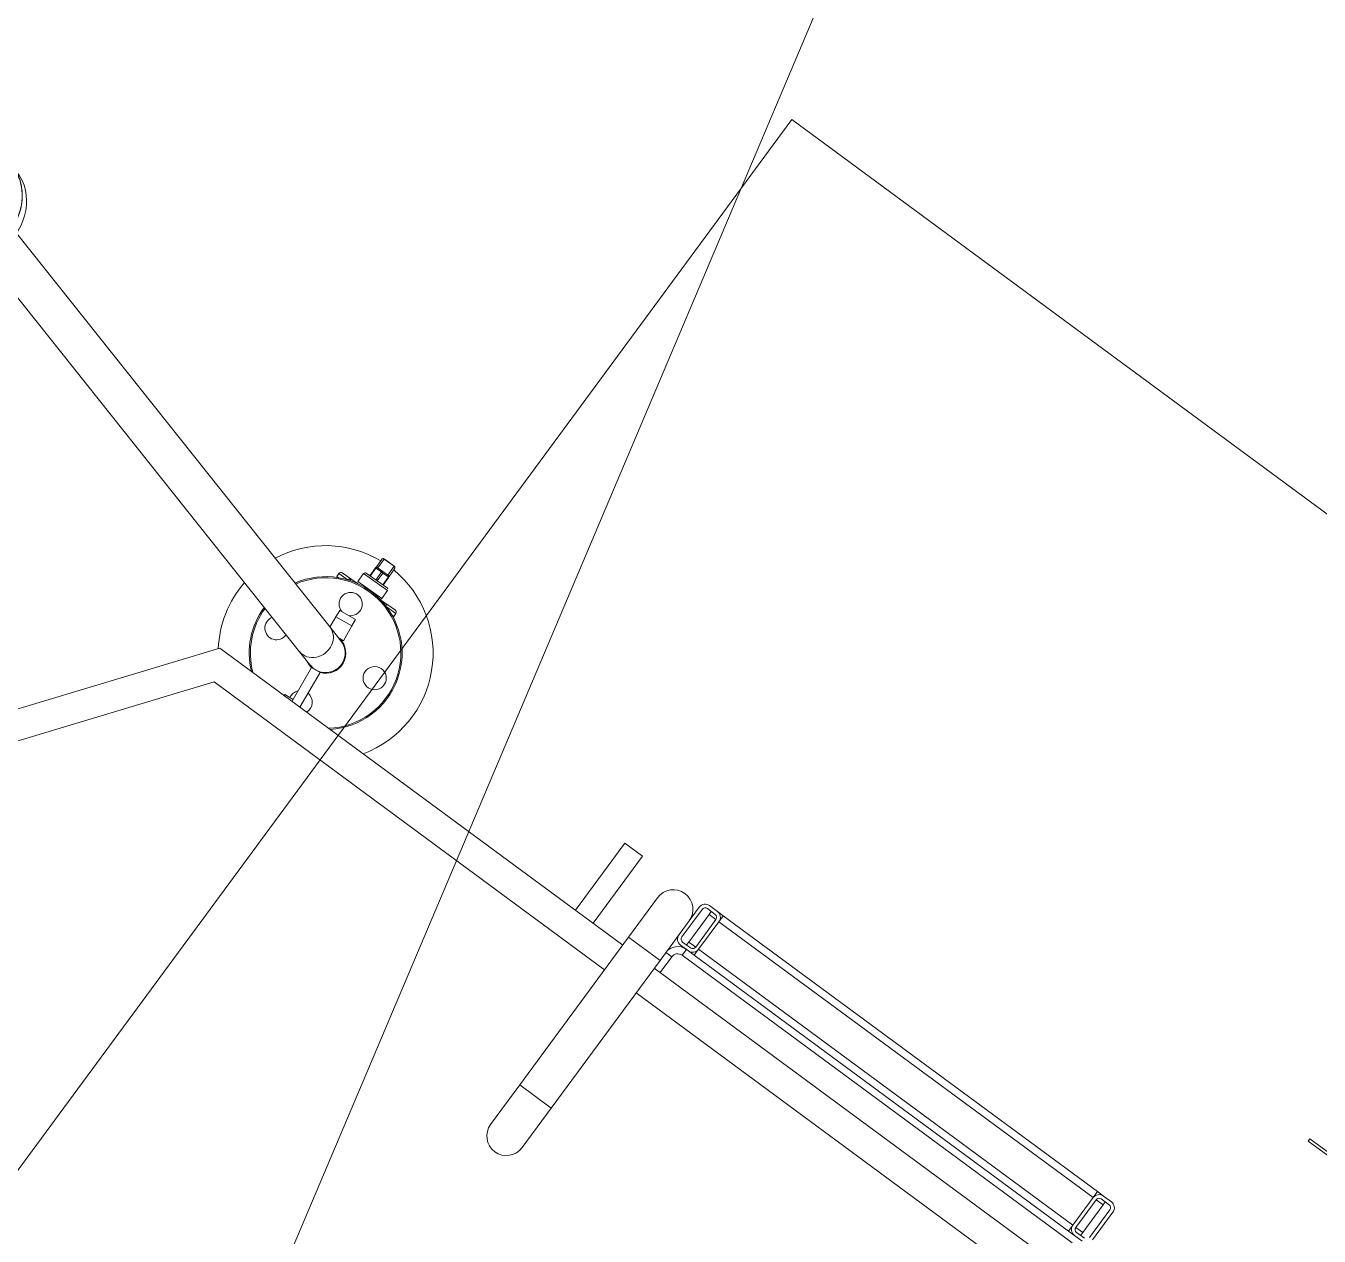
# Model space of a CAD drawing. Header units: metres. Extents: x 432095 to 435012, y 2470938 to 2473256.
# Drawn here: x 433770.201 to 433771.258, y 2471291.918 to 2471292.906 of the extents above; entities that cross this region are included whole.
import ezdxf

# ---------------------------------------------------------------- set-up
doc = ezdxf.new("R2010")
doc.units = ezdxf.units.M
doc.header["$MEASUREMENT"] = 0
doc.linetypes.add('MB D$0$HIDDEN', pattern=[0.375, 0.25, -0.125])
doc.layers.add('cong trinh tram 110kv', color=7, linetype='Continuous', lineweight=5)
doc.layers.add('MB D$0$net dut du kien lam', color=8, linetype='MB D$0$HIDDEN', lineweight=20)

# ---------------------------------------------------------------- blocks, each defined once
blk = doc.blocks.new('MB D$0$MBA 63')
at = {"layer": 'MB D$0$net dut du kien lam', "color": 0, "linetype": 'ByBlock', "ltscale": 3}
blk.add_lwpolyline([(104138.6, 27512.3), (104138.6, 33512.3), (100638.6, 33512.3), (100638.6, 27512.3)], close=True, dxfattribs=at)
blk = doc.blocks.new('MB D$0$mba 1')
at = {"layer": 'cong trinh tram 110kv'}
for p, q in [((-21402.7, 5550.6), (-21022.7, 5043.9)), ((-21010.2, 5068.9), (-21377.7, 5558.9)), ((-20613.7, 5225.9), (-20613.7, 5185.9)), ((-20581.7, 5185.9), (-20581.7, 5225.9)), ((-20613.7, 5185.9), (-20581.7, 5185.9)), ((-20613.7, 5035.9), (-20613.7, 5185.9)), ((-20581.7, 5035.9), (-20581.7, 5185.9)), ((-20613.7, 5068.9), (-21010.2, 5068.9)), ((-15437.7, 5068.9), (-20581.7, 5068.9)), ((-21022.7, 5043.9), (-20613.7, 5043.9)), ((-20957.6, 5043), (-20957.5, 5043.9)), ((-20957.6, 5043), (-20949.6, 5042.1)), ((-20952.9, 5012.3), (-20949.4, 5043.9)), ((-20941.4, 5043.9), (-20945, 5011.4)), ((-20661.7, 5043.9), (-20661.7, 4975.9)), ((-20643.7, 4975.9), (-20643.7, 5043.9)), ((-20581.7, 5043.9), (-15412.7, 5043.9)), ((-20575.7, 5043.9), (-20575.7, 5027.9)), ((-20613.7, 5035.9), (-20581.7, 5035.9)), ((-20613.7, 5035.9), (-20613.7, 4995.9)), ((-20581.7, 4995.9), (-20581.7, 5035.9)), ((-20581.7, 5027.9), (-20575.7, 5027.9)), ((-20569.7, 5021.9), (-20569.7, 5015.9)), ((-20173.7, 5021.9), (-20569.7, 5021.9)), ((-20954.9, 5011.4), (-20968.6, 5007.7)), ((-20952.9, 5012.3), (-20945, 5011.4)), ((-20575.7, 5015.9), (-20567.7, 5015.9)), ((-20567.7, 5012.9), (-20575.7, 5012.9)), ((-20571.7, 5012.9), (-20571.7, 5009.9)), ((-20567.7, 5015.9), (-20561.7, 5015.9)), ((-20561.7, 5015.9), (-20181.7, 5015.9)), ((-20561.7, 5015.9), (-20561.7, 5009.9)), ((-20181.7, 5015.9), (-20181.7, 5009.9)), ((-20181.7, 5015.9), (-20175.7, 5015.9)), ((-20175.7, 5015.9), (-20167.7, 5015.9)), ((-20167.7, 5012.9), (-20175.7, 5012.9)), ((-20171.7, 5012.9), (-20171.7, 5009.9)), ((-21366, 4900.6), (-20968.6, 5007.7)), ((-20578.7, 5009.9), (-20578.7, 4981.9)), ((-20571.7, 5009.9), (-20564.7, 5009.9)), ((-20571.7, 4981.9), (-20571.7, 5009.9)), ((-20564.7, 4981.9), (-20564.7, 5009.9)), ((-20561.7, 5009.9), (-20561.7, 4981.9)), ((-20561.7, 5009.9), (-20181.7, 5009.9)), ((-20561.7, 4981.9), (-20561.7, 5009.9)), ((-20181.7, 4981.9), (-20181.7, 5009.9)), ((-20181.7, 4981.9), (-20181.7, 5009.9)), ((-20178.7, 5009.9), (-20178.7, 4981.9)), ((-20178.7, 5009.9), (-20171.7, 5009.9)), ((-20171.7, 4981.9), (-20171.7, 5009.9)), ((-20164.7, 4981.9), (-20164.7, 5009.9)), ((-20161.7, 5009.9), (-20161.7, 4981.9)), ((-20581.7, 4981.9), (-20581.7, 4995.9)), ((-20960.3, 4976.8), (-20946.5, 4980.5)), ((-20949.5, 4979.7), (-20945, 4979.2)), ((-20945, 4979.2), (-20946.6, 4965.3)), ((-20575.7, 4978.9), (-20567.7, 4978.9)), ((-20571.7, 4981.9), (-20564.7, 4981.9)), ((-20571.7, 4981.9), (-20571.7, 4978.9)), ((-20561.7, 4981.9), (-20181.7, 4981.9)), ((-20561.7, 4981.9), (-20561.7, 4975.9)), ((-20181.7, 4981.9), (-20181.7, 4975.9)), ((-20178.7, 4981.9), (-20171.7, 4981.9)), ((-20175.7, 4978.9), (-20167.7, 4978.9)), ((-20171.7, 4981.9), (-20171.7, 4978.9)), ((-21357.7, 4869.7), (-20960.3, 4976.8)), ((-20961.5, 4967), (-20960.4, 4976.8)), ((-20661.7, 4975.9), (-20643.7, 4975.9)), ((-20567.7, 4975.9), (-20575.7, 4975.9)), ((-20567.7, 4975.9), (-20561.7, 4975.9)), ((-20561.7, 4975.9), (-20181.7, 4975.9)), ((-20181.7, 4975.9), (-20175.7, 4975.9)), ((-20167.7, 4975.9), (-20175.7, 4975.9)), ((-20961.5, 4967), (-20962.1, 4961)), ((-20947.2, 4959.3), (-20962.1, 4961)), ((-20961.5, 4967), (-20946.6, 4965.3)), ((-20947.2, 4959.3), (-20946.6, 4965.3)), ((-20980.5, 4940.1), (-20980.6, 4937.1)), ((-20980.6, 4937.1), (-20971.3, 4936.9)), ((-20978.7, 4940.1), (-20980.5, 4940.1)), ((-20971.3, 4936.9), (-20971.2, 4936.9)), ((-20971.3, 4936.9), (-20971.3, 4936.9)), ((-20923.5, 4938.8), (-20925.3, 4938.8)), ((-20923.5, 4938.8), (-20923.6, 4935.8)), ((-20970, 4934.9), (-20978.6, 4935.1)), ((-20970, 4936.5), (-20970, 4934.9)), ((-20970, 4934.9), (-20963.3, 4934.7)), ((-20964.2, 4933.2), (-20964.3, 4925.2)), ((-20940.2, 4932.7), (-20964.2, 4933.2)), ((-20941, 4934.2), (-20934.2, 4934.1)), ((-20940.2, 4932.7), (-20940.3, 4924.7)), ((-20934.2, 4934.1), (-20934.2, 4935.7)), ((-20925.6, 4933.9), (-20934.2, 4934.1)), ((-20933, 4936), (-20932.9, 4936)), ((-20932.9, 4936), (-20932.9, 4936)), ((-20932.9, 4936), (-20923.6, 4935.8)), ((-20964.3, 4925.2), (-20940.3, 4924.7)), ((-20941.9, 4923.2), (-20962.9, 4923.7)), ((-20959, 4923.6), (-20959.2, 4915.6)), ((-20959.2, 4915.6), (-20958.9, 4915.6)), ((-20958.9, 4915.6), (-20958.7, 4923.6)), ((-20953.3, 4915.5), (-20958.9, 4915.6)), ((-20953.1, 4923.5), (-20953.3, 4915.5)), ((-20953.3, 4915.5), (-20951.9, 4915.5)), ((-20951.9, 4915.5), (-20951.7, 4923.4)), ((-20946, 4923.3), (-20946.2, 4915.3)), ((-20945.7, 4923.3), (-20945.9, 4915.3)), ((-20959.1, 4915.1), (-20959.2, 4907.4)), ((-20958.2, 4914.6), (-20952.6, 4914.5)), ((-20957.8, 4905.8), (-20957.6, 4914.6)), ((-20947.8, 4905.6), (-20957.8, 4905.8)), ((-20957.8, 4905.6), (-20947.8, 4905.4)), ((-20952.6, 4914.5), (-20946.9, 4914.3)), ((-20946.2, 4915.3), (-20951.9, 4915.5)), ((-20947.6, 4914.4), (-20947.8, 4905.6)), ((-20946.2, 4915.3), (-20945.9, 4915.3)), ((-20946.2, 4907.1), (-20946.1, 4914.8)), ((-20067.7, 4840.6), (-20047.7, 4840.6)), ((-20067.7, 4840.6), (-20067.7, 4838.2)), ((-20047.7, 4838.2), (-20067.7, 4838.2))]:
    blk.add_line(p, q, dxfattribs=at)
blk.add_circle((-20906.3, 4988.6), 9.5, dxfattribs=at)
for centre, radius, start, end in [((-20597.7, 5225.9), 16, 0, 180), ((-20950.7, 4995.9), 87.8, 146.0078, 184.5893), ((-20950.7, 4995.9), 62.5, 129.8254, 180.2506), ((-20950.7, 4995.9), 61.5, 128.6947, 180.0037), ((-20950.7, 4995.9), 62.5, 209.9163, 50.1746), ((-20950.7, 4995.9), 61.5, 210.1631, 51.3053), ((-20943.4, 5040.3), 9.5, 167.2545, 221.3912), ((-20950.7, 4995.9), 87.8, 272.9263, 33.1208), ((-20943.4, 5040.3), 9.5, 273.4242, 22.2669), ((-20569.7, 5027.9), 12, 180, 270), ((-20569.7, 5027.9), 6, 180, 270), ((-20995.1, 5003.3), 9.5, 359.048, 211.1189), ((-20950.7, 4995.9), 16.5, 97.7126, 119.2245), ((-20950.7, 4995.9), 16, 285.0834, 105.0834), ((-20950.7, 4995.9), 16.5, 277.8241, 69.6533), ((-20575.7, 5009.9), 6, 90, 180), ((-20575.7, 5009.9), 3, 90, 180), ((-20567.7, 5009.9), 6, 0, 90), ((-20567.7, 5009.9), 3, 0, 90), ((-20175.7, 5009.9), 6, 90, 180), ((-20175.7, 5009.9), 3, 90, 180), ((-20597.7, 4995.9), 16, 180, 0), ((-20575.7, 4981.9), 6, 180, 270), ((-20575.7, 4981.9), 3, 180, 270), ((-20567.7, 4981.9), 3, 270, 0), ((-20567.7, 4981.9), 6, 270, 0), ((-20175.7, 4981.9), 6, 180, 270), ((-20175.7, 4981.9), 3, 180, 270), ((-20167.7, 4981.9), 3, 270, 0), ((-20167.7, 4981.9), 6, 270, 0), ((-20950.7, 4995.9), 87.8, 205.5776, 264.4396), ((-20958, 4951.5), 9.5, 103.5189, 63.8471), ((-20978.6, 4937.1), 2, 178.683, 268.683), ((-20978.5, 4940.1), 2, 155.3343, 178.683), ((-20925.5, 4938.9), 2, 358.683, 22.0317), ((-20962.7, 4933.2), 1.5, 103.0671, 178.683), ((-20941.7, 4932.7), 1.5, 358.683, 74.2989), ((-20925.6, 4935.9), 2, 268.683, 358.683), ((-20962.8, 4925.2), 1.5, 178.683, 268.683), ((-20958.2, 4915.6), 1, 178.683, 268.683), ((-20941.8, 4924.7), 1.5, 268.683, 358.683), ((-20946.9, 4915.3), 1, 268.683, 358.683)]:
    blk.add_arc(centre, radius, start, end, dxfattribs=at)
for centre, major_axis, ratio, start_param, end_param in [((-20964.5, 4992.2), (4.2, -15.4), 0.881125, 0, 3.141593), ((-20970, 4936.9), (-0.05, -2), 0.658621, 4.712389, 6.283185), ((-21399.9, 4874.9), (-12.4, 45.9), 0.881125, 3.141593, 6.283185), ((-20934.2, 4936.1), (-0.05, -2), 0.658621, 0, 1.570796), ((-21405.4, 4873.4), (12.4, -45.9), 0.881125, 0, 3.141593), ((-21405.4, 4873.4), (-12.4, 45.9), 0.881125, 3.141593, 6.283185), ((-20958.2, 4915.6), (-0.023, -1), 0.707107, 4.712389, 6.283185), ((-20952.6, 4915.5), (-0.023, -1), 0.707107, 4.712389, 6.283185), ((-20958.6, 4871.8), (-0.7, 35.7), 0.002124, 0.050507, 0.139837), ((-20957.8, 4907.1), (-1.35, -1.29), 0.535184, 0.78573, 1.079399), ((-20957.7, 4907.1), (-1.54, 0.04), 0.972305, 1.276463, 1.570796), ((-20952.6, 4915.5), (-0.023, -1), 0.707107, 0, 1.570796), ((-20947.8, 4906.9), (-1.29, 1.35), 0.535184, 2.062193, 2.355862), ((-20947.8, 4906.9), (1.54, -0.04), 0.972305, 4.712389, 5.006723), ((-20946.9, 4915.3), (-0.023, -1), 0.707107, 0, 1.570796), ((-20948.6, 4871.6), (2.3, 35.6), 0.002124, 6.143348, 6.232678)]:
    blk.add_ellipse(centre, major_axis=major_axis, ratio=ratio, start_param=start_param, end_param=end_param, dxfattribs=at)
for points, knots in [([(-20958.2, 4905.7), (-20958.3, 4905.7), (-20958.4, 4905.7), (-20958.5, 4905.8), (-20958.6, 4905.9), (-20958.8, 4906), (-20958.9, 4906.2), (-20959.1, 4906.4), (-20959.2, 4906.6), (-20959.2, 4906.9), (-20959.2, 4906.9), (-20959.2, 4907), (-20959.2, 4907.1), (-20959.2, 4907.1), (-20959.2, 4907.1), (-20959.2, 4907.1)], [0.2648647, 0.2648647, 0.2648647, 0.2648647, 0.2849636, 0.2849636, 0.3226873, 0.3226873, 0.360411, 0.360411, 0.4165503, 0.4165503, 0.4361757, 0.4361757, 0.4478564, 0.4478564, 0.4500077, 0.4500077, 0.4500077, 0.4500077]), ([(-20946.3, 4906.8), (-20946.3, 4906.8), (-20946.3, 4906.8), (-20946.3, 4906.7), (-20946.3, 4906.7), (-20946.3, 4906.5), (-20946.3, 4906.4), (-20946.4, 4906.2), (-20946.5, 4906.1), (-20946.6, 4905.9), (-20946.7, 4905.8), (-20946.9, 4905.6), (-20947.1, 4905.5), (-20947.3, 4905.4), (-20947.3, 4905.4), (-20947.4, 4905.4)], [2.4807892, 2.4807892, 2.4807892, 2.4807892, 2.4857737, 2.4857737, 2.5003637, 2.5003637, 2.529753, 2.529753, 2.5698827, 2.5698827, 2.6100125, 2.6100125, 2.6514724, 2.6514724, 2.6661643, 2.6661643, 2.6661643, 2.6661643])]:
    blk.add_open_spline(points, degree=3, knots=knots, dxfattribs=at)

msp = doc.modelspace()

# ---------------------------------------------------------------- linework, layer by layer
at = {"layer": 'cong trinh tram 110kv'}
msp.add_lwpolyline([(433770.4069, 2471291.8788), (433771.9154, 2471295.4415)], dxfattribs=at)

# ---------------------------------------------------------------- block references
at = {"layer": 'cong trinh tram 110kv', "yscale": 0.00100000003283925, "zscale": 0.001}
for name, p, xscale, rotation in [('MB D$0$MBA 63', (433808.3774, 2471390.1698), 0.001000000045165598, 233.6153637256497), ('MB D$0$mba 1', (433790.2762, 2471283.9879), -0.001000000032834317, 143.6153590623919)]:
    msp.add_blockref(name, p, dxfattribs=dict(at, xscale=xscale, rotation=rotation))

doc.saveas('drawing.dxf')
